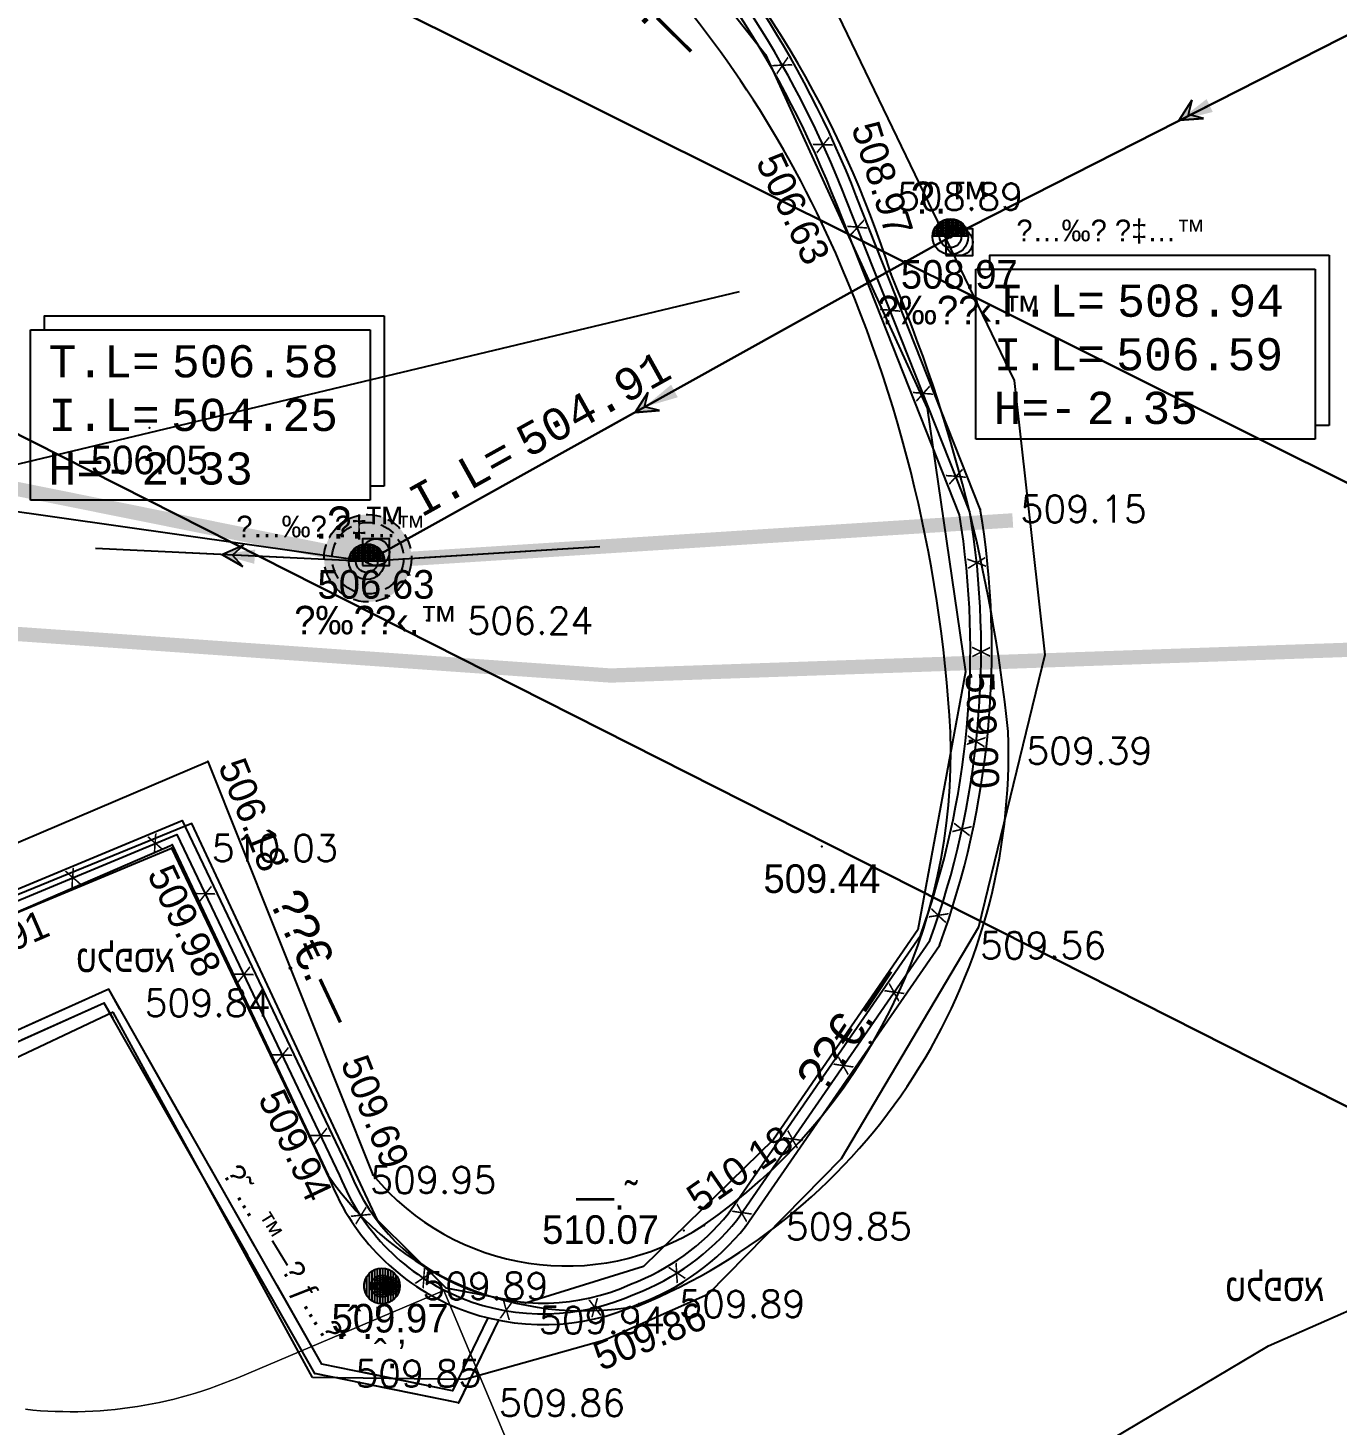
# Model space of a CAD drawing. Header units: metres. Extents: x 222509 to 223547, y 765290 to 766147.
# Drawn here: x 223114.31 to 223132.63, y 765757.65 to 765777.2 of the extents above; entities that cross this region are included whole.
import ezdxf
from ezdxf.enums import TextEntityAlignment as Align

# ---------------------------------------------------------------- set-up
doc = ezdxf.new("R2010")
doc.units = ezdxf.units.M
doc.linetypes.add('DASHED', pattern=[19.05, 12.7, -6.35])
for name, color, linetype in [('13', 8, 'Continuous'), ('15', 8, 'Continuous'), ('50', 8, 'Continuous'), ('A-S', 252, 'Continuous'), ('B65-BIOV', 8, 'Continuous'), ('BIOV', 3, 'Continuous'), ('biuv metuhnan 200', 240, 'Continuous'), ('Biuv-Kayam', 246, 'DASHED'), ('biuv-kayam-lbetol', 244, 'reka-biyuv$0$Reka_new$0$X_LINE-DASH2'), ('C1600', 3, 'Continuous'), ('GADER', 6, 'Continuous'), ('K', 8, 'Continuous'), ('M1501', 8, 'Continuous'), ('M2602', 8, 'Continuous'), ('M3001', 253, 'Continuous'), ('M4010', 8, 'Continuous'), ('M4800', 8, 'Continuous'), ('M4801', 8, 'DASHED'), ('M4804', 8, 'Continuous'), ('M4819', 8, 'Continuous'), ('M5220', 8, 'Continuous'), ('maim kayam', 140, 'DASHED'), ('Maim-Kayam-Betol', 140, 'reka-biyuv$0$Reka_new$0$X_LINE-DASH2'), ('PNT', 8, 'Continuous'), ('PNTELEV', 5, 'Continuous'), ('T', 8, 'Continuous')]:
    doc.layers.add(name, color=color, linetype=linetype)
for name, color, linetype, lineweight in [('C1602_0', 3, 'Continuous', 13), ('M2401', 8, 'DASHED', 25), ('M2404', 8, 'DASHED', 25), ('M2601', 8, 'Continuous', 25), ('M2605', 8, 'Continuous', 25)]:
    doc.layers.add(name, color=color, linetype=linetype, lineweight=lineweight)
doc.styles.add('GLONASS', font='techno_n.shx', dxfattribs={"width": 0.86})
doc.styles.add('HANIT_TEXT', font='hebtxt')
doc.styles.add('HEBTXT', font='HEBTXT.SHX', dxfattribs={"width": 0.86})
doc.styles.add('MONO', font='MONOTXT.SHX')
doc.styles.add('PTXT', font='txt.shx')
doc.styles.add('reka-biyuv$0$Reka_new$0$STANDARD', font='HEB')
doc.linetypes.add('reka-biyuv$0$Reka_new$0$X_LINE-DASH2', pattern='A,0.5,-0.25,0.5,-0.0002,["X",reka-biyuv$0$Reka_new$0$STANDARD,S=0.3,R=0,X=0,Y=-0.14],-0.2', length=1.4502)

# ---------------------------------------------------------------- blocks, each defined once
blk = doc.blocks.new('G$C57783184')
h = blk.add_hatch(color=255)
h.dxf.hatch_style = 1
h.paths.add_polyline_path([(30, 0, 1), (-30, 0, 1)])
at = {"layer": 'Biuv-Kayam'}
h = blk.add_hatch(color=256, dxfattribs=at)
edge = h.paths.add_edge_path(flags=17)
edge.add_arc((0, 0), 30, 180, 540)
edge = h.paths.add_edge_path()
edge.add_arc((0, 0), 36.7, 180, 540)
for radius in [36.7, 30]:
    blk.add_circle((0, 0), radius, dxfattribs=at)
blk = doc.blocks.new('G$CDE37A9AE')
at = {"layer": 'biuv metuhnan 200', "const_width": 0.2}
blk.add_lwpolyline([(223119.093, 765769.758), (223102.523, 765773.087)], dxfattribs=at)
at = {"layer": 'Biuv-Kayam', "ltscale": 0.05}
blk.add_lwpolyline([(223128.089, 765770.311, 0.2, 0.2, 0), (223119.049, 765769.734, 0.2, 0.2, 0)], format="xyseb", dxfattribs=at)
at = {"layer": 'biuv-kayam-lbetol', "ltscale": 1.5}
for points in [[(223135.563, 765778.522), (223135.563, 765778.522), (223127.217, 765774.28), (223119.049, 765769.734)], [(223119.049, 765769.734), (223096.301, 765772.978), (223058.13, 765772.795), (222914.842, 765749.072), (222889.934, 765743.113), (222868.975, 765740.257)]]:
    blk.add_lwpolyline(points, dxfattribs=at)
at = {"layer": 'Biuv-Kayam', "ltscale": 4, "xscale": 0.01666666666772324, "yscale": 0.01666666666772324, "zscale": 0.3333333333544649, "rotation": 340.6326307074547}
blk.add_blockref('G$C57783184', (223119.063, 765769.782), dxfattribs=at)
blk = doc.blocks.new('G$C48AC2FB6')
at = {"layer": 'maim kayam', "ltscale": 0.1}
blk.add_lwpolyline([(223137, 765768.647, 0.2, 0.2, 0), (223122.462, 765768.14, 0.2, 0.2, 0), (223107.924, 765769.158, 0.2, 0.2, 0), (223083.851, 765771.701, 0.2, 0.2, 0), (223044.964, 765774.013, 0.2, 0.2, 0), (222992.036, 765772.164, 0.2, 0.2, 0), (222926.762, 765765.458, 0.2, 0.2, 0), (222877.578, 765753.169, 0.2, 0.2, 0)], format="xyseb", dxfattribs=at)
at = {"layer": 'Maim-Kayam-Betol'}
blk.add_lwpolyline([(223128.939, 765757.14), (223131.669, 765758.759), (223133.808, 765759.705), (223135.297, 765760.826), (223136.109, 765761.681), (223136.62, 765764.066), (223136.975, 765766.979), (223137, 765768.647), (223137.792, 765768.654), (223137.651, 765770.5), (223136.879, 765770.486), (223136.52, 765772.396), (223136.129, 765773.966), (223135.039, 765776.927), (223134.113, 765778.748), (223133.037, 765780.453), (223131.077, 765782.879), (223129.841, 765784.104), (223127.72, 765785.817), (223071.177, 765810.025)], dxfattribs=at)
blk = doc.blocks.new('SRVPNO1')
at = {"layer": 'PNTELEV', "color": 8, "style": 'PTXT'}
blk.add_attdef('ELEV2', (1.5, -0.5), '', height=1, dxfattribs=at)
blk = doc.blocks.new('B13')
at = {"layer": '13', "color": 0}
for p, q in [((-0.152, 0.198), (0.152, 0.198)), ((-0.136, 0.209), (-0.136, 0.011)), ((-0.106, 0.226), (-0.106, 0.011)), ((-0.083, 0.236), (0.083, 0.236)), ((-0.076, 0.238), (-0.076, 0.011)), ((-0.046, 0.246), (-0.046, 0.011)), ((-0.016, 0.249), (-0.016, 0.011)), ((0.014, 0.25), (0.014, 0.011)), ((0.044, 0.246), (0.044, 0.011)), ((0.074, 0.239), (0.074, 0.011)), ((0.104, 0.228), (0.104, 0.011)), ((0.134, 0.211), (0.134, 0.011)), ((-0.25, 0.011), (0.25, 0.011)), ((-0.245, 0.048), (0.245, 0.048)), ((-0.235, 0.086), (0.235, 0.086)), ((-0.226, 0.106), (-0.226, 0.011)), ((-0.217, 0.123), (0.217, 0.123)), ((-0.196, 0.155), (-0.196, 0.011)), ((-0.191, 0.161), (0.191, 0.161)), ((-0.166, 0.187), (-0.166, 0.011)), ((0.164, 0.189), (0.164, 0.011)), ((0.194, 0.158), (0.194, 0.011)), ((0.224, 0.112), (0.224, 0.011))]:
    blk.add_line(p, q, dxfattribs=at)
blk.add_circle((0, 0), 0.25, dxfattribs=at)
at = {"layer": '13', "color": 0, "style": 'HEBTXT'}
blk.add_text('.\x81.™', height=0.45, dxfattribs=at).set_placement((-0.722, 0.321))
blk = doc.blocks.new('B15')
at = {"layer": '15'}
blk.add_lwpolyline([(0.053, -0.001, 0, 1, 0), (-2.315, 0.04, 1, 1, 0)], format="xyseb", dxfattribs=at)
blk = doc.blocks.new('*X118')
at = {"color": 0}
for p, q in [((3.562, 3.514), (3.562, 3.785)), ((3.6, 3.469), (3.6, 3.831)), ((3.637, 3.439), (3.637, 3.86)), ((3.675, 3.419), (3.675, 3.88)), ((3.712, 3.407), (3.712, 3.892)), ((3.75, 3.401), (3.75, 3.899)), ((3.787, 3.4), (3.787, 3.899)), ((3.825, 3.405), (3.825, 3.894)), ((3.862, 3.416), (3.862, 3.883)), ((3.9, 3.435), (3.9, 3.865)), ((3.937, 3.462), (3.937, 3.837)), ((3.975, 3.503), (3.975, 3.796)), ((4.012, 3.58), (4.012, 3.72)), ((3.525, 3.615), (3.525, 3.685))]:
    blk.add_line(p, q, dxfattribs=at)
blk = doc.blocks.new('G$C9B10AD15')
at = {"layer": '50'}
blk.add_circle((223119.26, 765759.598, 509.889), 0.25, dxfattribs=at)
at = {"layer": 'A-S'}
for points in [[(223120.743, 765759.154), (223120.25, 765758.133), (223118.421, 765758.506), (223115.437, 765763.75), (223109.694, 765761.169), (223111.272, 765754.708, -0.211255), (223109.414, 765751.335), (223104.423, 765749.059)], [(223120.893, 765759.12), (223120.334, 765757.963), (223118.324, 765758.373), (223115.374, 765763.557), (223109.869, 765761.083), (223111.424, 765754.72, -0.213481), (223109.491, 765751.205), (223104.485, 765748.923)]]:
    blk.add_lwpolyline(points, format="xyb", dxfattribs=at)
at = {"layer": 'B65-BIOV', "color": 8}
for p, q in [((223132.519, 765774.021), (223132.519, 765771.64)), ((223127.572, 765771.445), (223127.572, 765773.826)), ((223127.572, 765773.826), (223132.323, 765773.826)), ((223132.323, 765773.826), (223132.323, 765771.445)), ((223119.291, 765773.172), (223119.291, 765770.791)), ((223114.344, 765770.596), (223114.344, 765772.978)), ((223114.344, 765772.978), (223119.095, 765772.978)), ((223119.095, 765772.978), (223119.095, 765770.596)), ((223132.519, 765771.64), (223132.323, 765771.64)), ((223132.323, 765771.445), (223127.572, 765771.445)), ((223119.095, 765770.596), (223114.344, 765770.596))]:
    blk.add_line(p, q, dxfattribs=at)
at = {"layer": 'B65-BIOV'}
blk.add_line((223119.291, 765770.791), (223119.095, 765770.791), dxfattribs=at)
at = {"layer": 'B65-BIOV', "color": 8, "flags": 128}
for points in [[(223127.767, 765773.826), (223127.767, 765774.021), (223132.519, 765774.021)], [(223114.539, 765772.978), (223114.539, 765773.172), (223119.291, 765773.172)]]:
    blk.add_lwpolyline(points, dxfattribs=at)
at = {"layer": 'BIOV', "color": 8}
for points in [[(223119.049, 765769.734), (223127.217, 765774.28), (223135.563, 765778.522), (223138.757, 765781.305)], [(223122.31, 765769.942), (223119.049, 765769.734), (223115.253, 765769.919)]]:
    blk.add_lwpolyline(points, dxfattribs=at)
at = {"layer": 'GADER'}
blk.add_lwpolyline([(223102.867, 765750.639), (223107.731, 765752.845, 0.222322), (223109.233, 765757.085), (223108.564, 765762.659), (223116.39, 765765.917), (223118.669, 765761.143, 0.428928), (223122.797, 765759.486, 0.133732), (223124.228, 765760.52), (223126.931, 765764.433, 0.128739), (223127.489, 765770.43), (223125.764, 765774.785, 0.214233), (223117.271, 765783.143), (223106.671, 765787.818), (223096.054, 765792.674), (223077.601, 765801.3), (223057.898, 765810.53), (223046.621, 765815.7, -0.047574), (223039.174, 765820.352, -0.19257), (223031.748, 765835.088), (223031.287, 765840.87), (223030.625, 765850.447), (223029.608, 765865.945), (223024.761, 765868.858), (223023.624, 765876.642)], format="xyb", dxfattribs=at)
at = {"layer": 'K'}
for points in [[(223102.841, 765750.792), (223107.643, 765752.97, 0.220831), (223109.084, 765757.069), (223108.401, 765762.754), (223116.464, 765766.111), (223118.807, 765761.203, 0.42995), (223122.74, 765759.624, 0.133701), (223124.108, 765760.61), (223126.796, 765764.503, 0.127976), (223127.343, 765770.389), (223125.625, 765774.73, 0.214322), (223117.214, 765783.004), (223106.609, 765787.681), (223095.991, 765792.538), (223077.538, 765801.164), (223057.835, 765810.394), (223046.556, 765815.564, -0.047616), (223039.078, 765820.236, -0.192637), (223031.598, 765835.075), (223031.138, 765840.859), (223030.476, 765850.437), (223029.464, 765865.857), (223024.623, 765868.766), (223023.475, 765876.621)], [(223102.917, 765750.497), (223107.818, 765752.72, 0.223751), (223109.382, 765757.101), (223108.726, 765762.564), (223116.316, 765765.724), (223118.532, 765761.083, 0.427989), (223122.855, 765759.347, 0.13377), (223124.348, 765760.43), (223127.065, 765764.364, 0.129488), (223127.634, 765770.47), (223125.904, 765774.84, 0.214145), (223117.327, 765783.282), (223106.732, 765787.955), (223096.117, 765792.81), (223077.665, 765801.436), (223057.961, 765810.666), (223046.686, 765815.835, -0.047532), (223039.269, 765820.468, -0.192502), (223031.897, 765835.1), (223031.437, 765840.881), (223030.775, 765850.457), (223029.753, 765866.033), (223024.899, 765868.95), (223023.772, 765876.664)]]:
    blk.add_lwpolyline(points, format="xyb", dxfattribs=at)
at = {"layer": 'PNT', "color": 252}
for p in [(223125.904, 765774.84, 508.887), (223127.634, 765770.47, 509.152), (223119.891, 765768.908, 506.242), (223127.714, 765767.088, 509.387), (223116.316, 765765.724, 510.028), (223127.065, 765764.364, 509.56), (223115.374, 765763.557, 509.839), (223118.532, 765761.083, 509.951), (223124.348, 765760.43, 509.848), (223119.26, 765759.598, 509.889), (223122.855, 765759.347, 509.886), (223120.893, 765759.12, 509.935), (223118.324, 765758.373, 509.847), (223120.334, 765757.963, 509.86)]:
    blk.add_point(p, dxfattribs=at)
at = {"layer": '50'}
blk.add_blockref('*X118', (223115.487, 765755.948, 509.889), dxfattribs=at)
at = {"layer": 'BIOV', "color": 8, "xscale": 0.2, "yscale": 0.2, "zscale": 0.2, "rotation": 183.6534490384132}
blk.add_blockref('B15', (223120.639, 765769.836), dxfattribs=at)
at = {"layer": 'K', "xscale": 0.2, "yscale": 0.2, "zscale": 0.2}
for p, rotation in [((223130.429, 765775.913), 206.9427478936325), ((223122.946, 765771.903), 209.098658533998)]:
    blk.add_blockref('B15', p, dxfattribs=dict(at, rotation=rotation))
at = {"layer": 'K'}
for p in [(223127.217, 765774.28), (223119.049, 765769.734)]:
    blk.add_blockref('B13', p, dxfattribs=at)
at = {"layer": 'K', "color": 8, "xscale": 0.2, "yscale": 0.2, "zscale": 0.2, "rotation": 177.2072998604775}
blk.add_blockref('B15', (223117.019, 765769.833), dxfattribs=at)
at = {"layer": 'PNT', "color": 252}
ref = blk.add_blockref('SRVPNO1', (223125.904, 765774.84, 508.887), dxfattribs=dict(at, xscale=0.375, yscale=0.375, zscale=0.375))
ref.add_attrib('ELEV2', '508.89', (223126.467, 765774.652, 508.887), dxfattribs={"layer": 'PNTELEV', "color": 8, "height": 0.375, "style": 'PTXT'})
ref = blk.add_blockref('SRVPNO1', (223127.634, 765770.47, 509.152), dxfattribs=dict(at, xscale=0.375, yscale=0.375, zscale=0.375))
ref.add_attrib('ELEV2', '509.15', (223128.196, 765770.282, 509.152), dxfattribs={"layer": 'PNTELEV', "color": 8, "height": 0.375, "style": 'PTXT'})
ref = blk.add_blockref('SRVPNO1', (223119.891, 765768.908, 506.242), dxfattribs=dict(at, xscale=0.375, yscale=0.375, zscale=0.375))
ref.add_attrib('ELEV2', '506.24', (223120.454, 765768.721, 506.242), dxfattribs={"layer": 'PNTELEV', "color": 8, "height": 0.375, "style": 'PTXT'})
ref = blk.add_blockref('SRVPNO1', (223127.714, 765767.088, 509.387), dxfattribs=dict(at, xscale=0.375, yscale=0.375, zscale=0.375))
ref.add_attrib('ELEV2', '509.39', (223128.277, 765766.9, 509.387), dxfattribs={"layer": 'PNTELEV', "color": 8, "height": 0.375, "style": 'PTXT'})
ref = blk.add_blockref('SRVPNO1', (223116.316, 765765.724, 510.028), dxfattribs=dict(at, xscale=0.375, yscale=0.375, zscale=0.375))
ref.add_attrib('ELEV2', '510.03', (223116.878, 765765.537, 510.028), dxfattribs={"layer": 'PNTELEV', "color": 8, "height": 0.375, "style": 'PTXT'})
ref = blk.add_blockref('SRVPNO1', (223127.065, 765764.364, 509.56), dxfattribs=dict(at, xscale=0.375, yscale=0.375, zscale=0.375))
ref.add_attrib('ELEV2', '509.56', (223127.628, 765764.176, 509.56), dxfattribs={"layer": 'PNTELEV', "color": 8, "height": 0.375, "style": 'PTXT'})
ref = blk.add_blockref('SRVPNO1', (223115.374, 765763.557, 509.839), dxfattribs=dict(at, xscale=0.375, yscale=0.375, zscale=0.375))
ref.add_attrib('ELEV2', '509.84', (223115.937, 765763.37, 509.839), dxfattribs={"layer": 'PNTELEV', "color": 8, "height": 0.375, "style": 'PTXT'})
ref = blk.add_blockref('SRVPNO1', (223118.532, 765761.083, 509.951), dxfattribs=dict(at, xscale=0.375, yscale=0.375, zscale=0.375))
ref.add_attrib('ELEV2', '509.95', (223119.095, 765760.895, 509.951), dxfattribs={"layer": 'PNTELEV', "color": 8, "height": 0.375, "style": 'PTXT'})
ref = blk.add_blockref('SRVPNO1', (223124.348, 765760.43, 509.848), dxfattribs=dict(at, xscale=0.375, yscale=0.375, zscale=0.375))
ref.add_attrib('ELEV2', '509.85', (223124.91, 765760.243, 509.848), dxfattribs={"layer": 'PNTELEV', "color": 8, "height": 0.375, "style": 'PTXT'})
ref = blk.add_blockref('SRVPNO1', (223119.26, 765759.598, 509.889), dxfattribs=dict(at, xscale=0.375, yscale=0.375, zscale=0.375))
ref.add_attrib('ELEV2', '509.89', (223119.823, 765759.41, 509.889), dxfattribs={"layer": 'PNTELEV', "color": 8, "height": 0.375, "style": 'PTXT'})
ref = blk.add_blockref('SRVPNO1', (223122.855, 765759.347, 509.886), dxfattribs=dict(at, xscale=0.375, yscale=0.375, zscale=0.375))
ref.add_attrib('ELEV2', '509.89', (223123.418, 765759.159, 509.886), dxfattribs={"layer": 'PNTELEV', "color": 8, "height": 0.375, "style": 'PTXT'})
ref = blk.add_blockref('SRVPNO1', (223120.893, 765759.12, 509.935), dxfattribs=dict(at, xscale=0.375, yscale=0.375, zscale=0.375))
ref.add_attrib('ELEV2', '509.94', (223121.456, 765758.932, 509.935), dxfattribs={"layer": 'PNTELEV', "color": 8, "height": 0.375, "style": 'PTXT'})
ref = blk.add_blockref('SRVPNO1', (223118.324, 765758.373, 509.847), dxfattribs=dict(at, xscale=0.375, yscale=0.375, zscale=0.375))
ref.add_attrib('ELEV2', '509.85', (223118.886, 765758.186, 509.847), dxfattribs={"layer": 'PNTELEV', "color": 8, "height": 0.375, "style": 'PTXT'})
ref = blk.add_blockref('SRVPNO1', (223120.334, 765757.963, 509.86), dxfattribs=dict(at, xscale=0.375, yscale=0.375, zscale=0.375))
ref.add_attrib('ELEV2', '509.86', (223120.897, 765757.775, 509.86), dxfattribs={"layer": 'PNTELEV', "color": 8, "height": 0.375, "style": 'PTXT'})
at = {"layer": '50', "style": 'HEBTXT'}
blk.add_text('.ˆ.’', height=0.45, dxfattribs=at).set_placement((223118.61, 765758.859, 509.889))
at = {"layer": 'B65-BIOV', "color": 8, "style": 'MONO'}
for s, p in [('T.L= ', (223127.822, 765773.16)), (' 508.94', (223129.16, 765773.16)), ('I.L= ', (223127.822, 765772.41)), (' 506.59', (223129.147, 765772.41)), ('T.L= ', (223114.594, 765772.312)), (' 506.58', (223115.932, 765772.312)), ('H=- ', (223127.822, 765771.66)), (' 2.35', (223128.734, 765771.66)), ('I.L= ', (223114.594, 765771.562)), (' 504.25', (223115.919, 765771.562)), ('H=- ', (223114.594, 765770.812)), (' 2.33', (223115.507, 765770.812))]:
    blk.add_text(s, height=0.45, dxfattribs=at).set_placement(p)
for s, p in [(' 504.91', (223120.964, 765770.988)), ('I.L= ', (223119.806, 765770.343))]:
    blk.add_text(s, height=0.45, rotation=29.0987, dxfattribs=at).set_placement(p)
at = {"layer": 'GADER', "style": 'GLONASS', "text_generation_flag": 2, "width": 0.86}
for rotation, p in [(299.2446, (223124.864, 765776.677)), (294.8996, (223125.433, 765775.565)), (291.5977, (223125.913, 765774.411)), (291.5977, (223126.373, 765773.248)), (291.5977, (223126.833, 765772.086)), (291.5977, (223127.293, 765770.924)), (275.7042, (223127.583, 765769.717)), (270.3886, (223127.646, 765768.47)), (83.3011, (223127.577, 765767.222)), (77.9855, (223127.378, 765765.989)), (22.6038, (223116.089, 765765.792)), (22.6038, (223114.935, 765765.311)), (295.5237, (223116.788, 765765.084)), (72.6699, (223127.052, 765764.783)), (295.5237, (223117.327, 765763.956)), (55.3693, (223126.43, 765763.709)), (295.5237, (223117.865, 765762.827)), (55.3693, (223125.72, 765762.681)), (295.5237, (223118.404, 765761.699)), (55.3693, (223125.01, 765761.652)), (301.9832, (223118.966, 765760.585)), (55.3693, (223124.299, 765760.623)), (30.0419, (223123.388, 765759.781)), (329.4322, (223119.845, 765759.709)), (350.019, (223121.001, 765759.258)), (10.6057, (223122.241, 765759.295))]:
    blk.add_text('X', height=0.25, rotation=rotation, dxfattribs=at).set_placement(p, align=Align.MIDDLE_CENTER)
at = {"layer": 'T', "style": 'GLONASS', "text_generation_flag": 2, "width": 0.86}
blk.add_text('אספלט', height=0.375, dxfattribs=at).set_placement((223116.366, 765763.991))
blk = doc.blocks.new('M4804_E')
for radius in [0.5, 0.05]:
    blk.add_circle((0, 0), radius)
at = {"style": 'HANIT_TEXT'}
for tag, p in [('NAME', (0, -1)), ('HEIGHT', (0, -2.5))]:
    blk.add_attdef(tag, text='', height=1, dxfattribs=at).set_placement(p, align=Align.TOP_CENTER)
blk.add_attdef('DESC', text='', height=1, dxfattribs=at).set_placement((-1, -4), align=Align.TOP_RIGHT)
blk.add_attdef('MARK', text='', height=1, dxfattribs=at).set_placement((0, -4), align=Align.TOP_LEFT)
at = {"style": 'HANIT_TEXT', "flags": 1}
blk.add_attdef('OWNER', text='', height=1, dxfattribs=at).set_placement((0, -5.5), align=Align.TOP_CENTER)
blk = doc.blocks.new('M4819_G')
h = blk.add_hatch(color=256)
h.dxf.hatch_style = 1
h.paths.add_polyline_path([(0, 0), (0.5, -0.5), (0, 0.5), (-0.5, -0.5)])
blk.add_line((0, 0.5), (-0.5, -0.5))
blk.add_lwpolyline([(-0.5, -0.5), (0, 0.5), (0.5, -0.5)])
at = {"ltscale": 0.05}
blk.add_lwpolyline([(-0.5, -0.5), (0, 0), (0.5, -0.5)], dxfattribs=at)
at = {"style": 'HANIT_TEXT', "flags": 1}
blk.add_attdef('MARK', text='', height=1, dxfattribs=at).set_placement((0, 0), align=Align.TOP_CENTER)
blk = doc.blocks.new('M4010_E')
for radius in [0.5, 0.4, 0.3, 0.2, 0.1]:
    blk.add_circle((0, 0), radius)
at = {"style": 'HANIT_TEXT'}
for tag, p in [('NAME', (0, -1)), ('HEIGHT', (0, -2.5))]:
    blk.add_attdef(tag, text='', height=1, dxfattribs=at).set_placement(p, align=Align.TOP_CENTER)
at = {"style": 'HANIT_TEXT', "flags": 1}
blk.add_attdef('DESC', text='', height=1, dxfattribs=at).set_placement((-1, -4), align=Align.TOP_RIGHT)
at = {"style": 'HANIT_TEXT'}
blk.add_attdef('MARK', text='', height=1, dxfattribs=at).set_placement((0, -4), align=Align.TOP_LEFT)
at = {"style": 'HANIT_TEXT', "flags": 1}
blk.add_attdef('OWNER', text='', height=1, dxfattribs=at).set_placement((0, -5.5), align=Align.TOP_CENTER)
blk = doc.blocks.new('G$CFB36F9AD')
at = {"layer": 'M2404', "ltscale": 0.1}
for points in [[(223120.743, 765759.154), (223120.25, 765758.133), (223118.421, 765758.506), (223115.437, 765763.75), (223109.694, 765761.169), (223111.272, 765754.708, -0.211255), (223109.414, 765751.335), (223104.423, 765749.059)], [(223120.893, 765759.12), (223120.334, 765757.963), (223118.324, 765758.373), (223115.374, 765763.557), (223109.869, 765761.083), (223111.424, 765754.72, -0.213481), (223109.491, 765751.205), (223104.485, 765748.923)]]:
    blk.add_lwpolyline(points, format="xyb", dxfattribs=at)
at = {"layer": 'M2601'}
blk.add_lwpolyline([(223102.867, 765750.639), (223107.731, 765752.845, 0.222322), (223109.233, 765757.085), (223108.564, 765762.659), (223116.39, 765765.917), (223118.669, 765761.143, 0.428928), (223122.797, 765759.486, 0.133732), (223124.228, 765760.52), (223126.931, 765764.433, 0.128739), (223127.489, 765770.43), (223125.764, 765774.785, 0.214233), (223117.271, 765783.143), (223106.671, 765787.818), (223096.054, 765792.674), (223077.601, 765801.3), (223057.898, 765810.53), (223046.621, 765815.7, -0.047574), (223039.174, 765820.352, -0.19257), (223031.748, 765835.088), (223031.287, 765840.87), (223030.625, 765850.447), (223029.608, 765865.945), (223024.761, 765868.858), (223023.624, 765876.642)], format="xyb", dxfattribs=at)
at = {"layer": 'M2605'}
for points in [[(223102.841, 765750.792), (223107.643, 765752.97, 0.220831), (223109.084, 765757.069), (223108.401, 765762.754), (223116.464, 765766.111), (223118.807, 765761.203, 0.42995), (223122.74, 765759.624, 0.133701), (223124.108, 765760.61), (223126.796, 765764.503, 0.127976), (223127.343, 765770.389), (223125.625, 765774.73, 0.214322), (223117.214, 765783.004), (223106.609, 765787.681), (223095.991, 765792.538), (223077.538, 765801.164), (223057.835, 765810.394), (223046.556, 765815.564, -0.047616), (223039.078, 765820.236, -0.192637), (223031.598, 765835.075), (223031.138, 765840.859), (223030.476, 765850.437), (223029.464, 765865.857), (223024.623, 765868.766), (223023.475, 765876.621)], [(223102.917, 765750.497), (223107.818, 765752.72, 0.223751), (223109.382, 765757.101), (223108.726, 765762.564), (223116.316, 765765.724), (223118.532, 765761.083, 0.427989), (223122.855, 765759.347, 0.13377), (223124.348, 765760.43), (223127.065, 765764.364, 0.129488), (223127.634, 765770.47), (223125.904, 765774.84, 0.214145), (223117.327, 765783.282), (223106.732, 765787.955), (223096.117, 765792.81), (223077.665, 765801.436), (223057.961, 765810.666), (223046.686, 765815.835, -0.047532), (223039.269, 765820.468, -0.192502), (223031.897, 765835.1), (223031.437, 765840.881), (223030.775, 765850.457), (223029.753, 765866.033), (223024.899, 765868.95), (223023.772, 765876.664)]]:
    blk.add_lwpolyline(points, format="xyb", dxfattribs=at)
at = {"layer": 'M4800'}
for p, q in [((223132.519, 765774.021), (223132.519, 765771.64)), ((223127.572, 765771.445), (223127.572, 765773.826)), ((223127.572, 765773.826), (223132.323, 765773.826)), ((223132.323, 765773.826), (223132.323, 765771.445)), ((223119.291, 765773.172), (223119.291, 765770.791)), ((223114.344, 765770.596), (223114.344, 765772.978)), ((223114.344, 765772.978), (223119.095, 765772.978)), ((223119.095, 765772.978), (223119.095, 765770.596)), ((223132.519, 765771.64), (223132.323, 765771.64)), ((223132.323, 765771.445), (223127.572, 765771.445)), ((223119.291, 765770.791), (223119.095, 765770.791)), ((223119.095, 765770.596), (223114.344, 765770.596))]:
    blk.add_line(p, q, dxfattribs=at)
at = {"layer": 'M4800', "flags": 128}
for points in [[(223127.767, 765773.826), (223127.767, 765774.021), (223132.519, 765774.021)], [(223114.539, 765772.978), (223114.539, 765773.172), (223119.291, 765773.172)]]:
    blk.add_lwpolyline(points, dxfattribs=at)
at = {"layer": 'M4801', "ltscale": 0.2}
for points in [[(223119.049, 765769.734), (223127.217, 765774.28), (223135.563, 765778.522), (223138.757, 765781.305)], [(223122.31, 765769.942), (223119.049, 765769.734), (223115.253, 765769.919)]]:
    blk.add_lwpolyline(points, dxfattribs=at)
at = {"layer": 'PNT'}
for p in [(223125.904, 765774.84, 508.887), (223127.634, 765770.47, 509.152), (223119.891, 765768.908, 506.242), (223127.714, 765767.088, 509.387), (223116.316, 765765.724, 510.028), (223127.065, 765764.364, 509.56), (223115.374, 765763.557, 509.839), (223118.532, 765761.083, 509.951), (223124.348, 765760.43, 509.848), (223119.26, 765759.598, 509.889), (223122.855, 765759.347, 509.886), (223120.893, 765759.12, 509.935), (223118.324, 765758.373, 509.847), (223120.334, 765757.963, 509.86)]:
    blk.add_point(p, dxfattribs=at)
at = {"layer": 'M4010'}
ref = blk.add_blockref('M4010_E', (223119.26, 765759.598, 509.889), dxfattribs=dict(at, xscale=0.3040000000037253, yscale=0.3040000000037253, zscale=0.1520000000020332))
ref.add_attrib('MARK', '\x9a˜…™—\x9a ƒ…\x8e’', dxfattribs={"layer": '0', "height": 0.304, "rotation": 301.4749, "style": 'HANIT_TEXT'}).set_placement((223117.277, 765761.335, 509.889), align=Align.TOP_LEFT)
at = {"layer": 'M4804'}
ref = blk.add_blockref('M4804_E', (223127.217, 765774.28), dxfattribs=dict(at, xscale=0.3040000000037253, yscale=0.3040000000037253, zscale=0.1520000000020048))
ref.add_attrib('MARK', '\x81…‰\x81 \x9a‡…™', dxfattribs={"layer": '0', "height": 0.304, "style": 'HANIT_TEXT'}).set_placement((223128.14, 765774.519), align=Align.TOP_LEFT)
ref = blk.add_blockref('M4804_E', (223119.049, 765769.734), dxfattribs=dict(at, xscale=0.3040000000037253, yscale=0.3040000000037253, zscale=0.1520000000020048))
ref.add_attrib('MARK', '\x81…‰\x81 \x9a‡…™', dxfattribs={"layer": '0', "height": 0.304, "style": 'HANIT_TEXT'}).set_placement((223117.224, 765770.377), align=Align.TOP_LEFT)
at = {"layer": 'M4819', "zscale": 0.1520000000020128}
for p, xscale, yscale, rotation in [((223130.549, 765775.988), 0.3039999999695934, 0.3039999999695934, 120.9950188794542), ((223122.937, 765771.898), 0.3039999999695934, 0.3039999999695934, 120.9950188794542), ((223117.17, 765769.825), 0.3039999999580494, 0.3039999999580493, 87.01554238894684)]:
    blk.add_blockref('M4819_G', p, dxfattribs=dict(at, xscale=xscale, yscale=yscale, rotation=rotation))
at = {"layer": 'PNT'}
ref = blk.add_blockref('SRVPNO1', (223125.904, 765774.84, 508.887), dxfattribs=dict(at, xscale=0.375, yscale=0.375, zscale=0.375))
ref.add_attrib('ELEV2', '508.89', (223126.467, 765774.652, 508.887), dxfattribs={"layer": 'PNTELEV', "color": 8, "height": 0.375, "style": 'PTXT'})
ref = blk.add_blockref('SRVPNO1', (223127.634, 765770.47, 509.152), dxfattribs=dict(at, xscale=0.375, yscale=0.375, zscale=0.375))
ref.add_attrib('ELEV2', '509.15', (223128.196, 765770.282, 509.152), dxfattribs={"layer": 'PNTELEV', "color": 8, "height": 0.375, "style": 'PTXT'})
ref = blk.add_blockref('SRVPNO1', (223119.891, 765768.908, 506.242), dxfattribs=dict(at, xscale=0.375, yscale=0.375, zscale=0.375))
ref.add_attrib('ELEV2', '506.24', (223120.454, 765768.721, 506.242), dxfattribs={"layer": 'PNTELEV', "color": 8, "height": 0.375, "style": 'PTXT'})
ref = blk.add_blockref('SRVPNO1', (223127.714, 765767.088, 509.387), dxfattribs=dict(at, xscale=0.375, yscale=0.375, zscale=0.375))
ref.add_attrib('ELEV2', '509.39', (223128.277, 765766.9, 509.387), dxfattribs={"layer": 'PNTELEV', "color": 8, "height": 0.375, "style": 'PTXT'})
ref = blk.add_blockref('SRVPNO1', (223116.316, 765765.724, 510.028), dxfattribs=dict(at, xscale=0.375, yscale=0.375, zscale=0.375))
ref.add_attrib('ELEV2', '510.03', (223116.878, 765765.537, 510.028), dxfattribs={"layer": 'PNTELEV', "color": 8, "height": 0.375, "style": 'PTXT'})
ref = blk.add_blockref('SRVPNO1', (223127.065, 765764.364, 509.56), dxfattribs=dict(at, xscale=0.375, yscale=0.375, zscale=0.375))
ref.add_attrib('ELEV2', '509.56', (223127.628, 765764.176, 509.56), dxfattribs={"layer": 'PNTELEV', "color": 8, "height": 0.375, "style": 'PTXT'})
ref = blk.add_blockref('SRVPNO1', (223115.374, 765763.557, 509.839), dxfattribs=dict(at, xscale=0.375, yscale=0.375, zscale=0.375))
ref.add_attrib('ELEV2', '509.84', (223115.937, 765763.37, 509.839), dxfattribs={"layer": 'PNTELEV', "color": 8, "height": 0.375, "style": 'PTXT'})
ref = blk.add_blockref('SRVPNO1', (223118.532, 765761.083, 509.951), dxfattribs=dict(at, xscale=0.375, yscale=0.375, zscale=0.375))
ref.add_attrib('ELEV2', '509.95', (223119.095, 765760.895, 509.951), dxfattribs={"layer": 'PNTELEV', "color": 8, "height": 0.375, "style": 'PTXT'})
ref = blk.add_blockref('SRVPNO1', (223124.348, 765760.43, 509.848), dxfattribs=dict(at, xscale=0.375, yscale=0.375, zscale=0.375))
ref.add_attrib('ELEV2', '509.85', (223124.91, 765760.243, 509.848), dxfattribs={"layer": 'PNTELEV', "color": 8, "height": 0.375, "style": 'PTXT'})
ref = blk.add_blockref('SRVPNO1', (223119.26, 765759.598, 509.889), dxfattribs=dict(at, xscale=0.375, yscale=0.375, zscale=0.375))
ref.add_attrib('ELEV2', '509.89', (223119.823, 765759.41, 509.889), dxfattribs={"layer": 'PNTELEV', "color": 8, "height": 0.375, "style": 'PTXT'})
ref = blk.add_blockref('SRVPNO1', (223122.855, 765759.347, 509.886), dxfattribs=dict(at, xscale=0.375, yscale=0.375, zscale=0.375))
ref.add_attrib('ELEV2', '509.89', (223123.418, 765759.159, 509.886), dxfattribs={"layer": 'PNTELEV', "color": 8, "height": 0.375, "style": 'PTXT'})
ref = blk.add_blockref('SRVPNO1', (223120.893, 765759.12, 509.935), dxfattribs=dict(at, xscale=0.375, yscale=0.375, zscale=0.375))
ref.add_attrib('ELEV2', '509.94', (223121.456, 765758.932, 509.935), dxfattribs={"layer": 'PNTELEV', "color": 8, "height": 0.375, "style": 'PTXT'})
ref = blk.add_blockref('SRVPNO1', (223118.324, 765758.373, 509.847), dxfattribs=dict(at, xscale=0.375, yscale=0.375, zscale=0.375))
ref.add_attrib('ELEV2', '509.85', (223118.886, 765758.186, 509.847), dxfattribs={"layer": 'PNTELEV', "color": 8, "height": 0.375, "style": 'PTXT'})
ref = blk.add_blockref('SRVPNO1', (223120.334, 765757.963, 509.86), dxfattribs=dict(at, xscale=0.375, yscale=0.375, zscale=0.375))
ref.add_attrib('ELEV2', '509.86', (223120.897, 765757.775, 509.86), dxfattribs={"layer": 'PNTELEV', "color": 8, "height": 0.375, "style": 'PTXT'})
at = {"layer": 'M2401', "ltscale": 2.5, "style": 'GLONASS', "text_generation_flag": 2, "width": 0.86}
for p in [(223116.366, 765763.991), (223132.449, 765759.388)]:
    blk.add_text('אספלט', height=0.375, dxfattribs=at).set_placement(p)
at = {"layer": 'M2601', "style": 'GLONASS', "text_generation_flag": 2, "width": 0.86}
for rotation, p in [(299.2446, (223124.864, 765776.677)), (294.8996, (223125.433, 765775.565)), (291.5977, (223125.913, 765774.411)), (291.5977, (223126.373, 765773.248)), (291.5977, (223126.833, 765772.086)), (291.5977, (223127.293, 765770.924)), (275.7042, (223127.583, 765769.717)), (270.3886, (223127.646, 765768.47)), (83.3011, (223127.577, 765767.222)), (77.9855, (223127.378, 765765.989)), (22.6038, (223116.089, 765765.792)), (22.6038, (223114.935, 765765.311)), (295.5237, (223116.788, 765765.084)), (72.6699, (223127.052, 765764.783)), (295.5237, (223117.327, 765763.956)), (55.3693, (223126.43, 765763.709)), (295.5237, (223117.865, 765762.827)), (55.3693, (223125.72, 765762.681)), (295.5237, (223118.404, 765761.699)), (55.3693, (223125.01, 765761.652)), (301.9832, (223118.966, 765760.585)), (55.3693, (223124.299, 765760.623)), (30.0419, (223123.388, 765759.781)), (329.4322, (223119.845, 765759.709)), (350.019, (223121.001, 765759.258)), (10.6057, (223122.241, 765759.295))]:
    blk.add_text('X', height=0.25, rotation=rotation, dxfattribs=at).set_placement(p, align=Align.MIDDLE_CENTER)
at = {"layer": 'M4800', "style": 'MONO'}
for s, p in [('T.L= ', (223127.822, 765773.16)), (' 508.94', (223129.16, 765773.16)), ('I.L= ', (223127.822, 765772.41)), (' 506.59', (223129.147, 765772.41)), ('T.L= ', (223114.594, 765772.312)), (' 506.58', (223115.932, 765772.312)), ('H=- ', (223127.822, 765771.66)), (' 2.35', (223128.734, 765771.66)), ('I.L= ', (223114.594, 765771.562)), (' 504.25', (223115.919, 765771.562)), ('H=- ', (223114.594, 765770.812)), (' 2.33', (223115.507, 765770.812))]:
    blk.add_text(s, height=0.45, dxfattribs=at).set_placement(p)
for s, p in [(' 504.91', (223120.964, 765770.988)), ('I.L= ', (223119.806, 765770.343))]:
    blk.add_text(s, height=0.45, rotation=29.0987, dxfattribs=at).set_placement(p)
blk = doc.blocks.new('M1502_P')
blk.add_point((0, 0))
at = {"style": 'HANIT_TEXT', "flags": 1}
blk.add_attdef('NAME', text='', height=1.6, dxfattribs=at).set_placement((0, 0.5), align=Align.BOTTOM_CENTER)
at = {"style": 'HANIT_TEXT'}
blk.add_attdef('HEIGHT', text='', height=1.6, dxfattribs=at).set_placement((0, -1), align=Align.TOP_CENTER)
at = {"style": 'HANIT_TEXT', "flags": 1}
blk.add_attdef('MARK', text='', height=1.6, dxfattribs=at).set_placement((0, -3), align=Align.TOP_CENTER)
blk = doc.blocks.new('M5220_E')
blk.add_lwpolyline([(-0.75, -0.75), (0.75, -0.75), (0.75, 0.75), (-0.75, 0.75)], close=True)
blk.add_circle((0, 0), 0.75)
at = {"style": 'HEBTXT'}
for tag, p in [('HEIGHT', (0.568, 2.99)), ('NAME', (0, -2)), ('MARK', (0, -4.011))]:
    blk.add_attdef(tag, text='', height=1.6, dxfattribs=at).set_placement(p, align=Align.TOP_CENTER)
blk.add_attdef('DESC', text='', height=1.6, dxfattribs=at).set_placement((-7.335, 0.588), align=Align.TOP_LEFT)
blk = doc.blocks.new('C1692')
at = {"color": 255}
blk.add_circle((0, 0), 0.05, dxfattribs=at)
at = {"style": 'HEBTXT'}
blk.add_attdef('TEXT', text='', height=2, dxfattribs=at).set_placement((0, 1.5), align=Align.MIDDLE)
blk = doc.blocks.new('G$C17BD8FF4')
at = {"layer": 'C1600'}
for points in [[(223157.168, 765728.369), (223146.76, 765724.5), (223141.036, 765735.955), (223133.69, 765739.09), (223136.907, 765753.993), (223138.078, 765759.419), (223139.219, 765762.688), (223140.203, 765767.125), (223118.781, 765777.812), (223115.25, 765779.25), (223109.281, 765780.75), (223105.984, 765781.312), (223102.734, 765781.688), (223092.594, 765782.062), (223071.469, 765782.875), (223066.641, 765783.062), (223008.922, 765784.875), (222997.891, 765778.812), (222964.641, 765784.125)], [(222964.641, 765784.125), (222997.891, 765778.812), (223008.922, 765784.875), (223066.641, 765783.062), (223071.469, 765782.875), (223092.594, 765782.062), (223102.734, 765781.688), (223105.984, 765781.312), (223109.281, 765780.75), (223115.25, 765779.25), (223118.781, 765777.812), (223140.203, 765767.125), (223139.219, 765762.688), (223138.078, 765759.419), (223113.989, 765771.606), (223104.92, 765773.745), (223010.981, 765776.807), (222999.582, 765770.71), (222962.172, 765776.227)], [(222831.792, 765764.058), (222835.36, 765764.923), (222845.442, 765757.235), (222882.056, 765752.647), (222908.246, 765760.436), (222920.188, 765761.379), (222933.859, 765765.757), (222949.883, 765768.303), (222957.169, 765775.153), (222962.172, 765776.227), (222999.582, 765770.71), (223010.981, 765776.807), (223104.92, 765773.745), (223113.989, 765771.606), (223138.078, 765759.419), (223136.907, 765753.993), (223133.69, 765739.09), (223141.036, 765735.955), (223146.76, 765724.5), (223157.168, 765728.369)]]:
    blk.add_lwpolyline(points, dxfattribs=at)
at = {"layer": 'C1602_0'}
for points in [[(223050.5, 765825.438), (223144.234, 765781.312), (223140.203, 765767.125), (223118.781, 765777.812), (223115.25, 765779.25), (223109.281, 765780.75), (223105.984, 765781.312), (223102.734, 765781.688), (223092.594, 765782.062), (223071.469, 765782.875), (223066.641, 765783.062), (223008.922, 765784.875), (222997.891, 765778.812), (222964.641, 765784.125)], [(222964.641, 765784.125), (222997.891, 765778.812), (223008.922, 765784.875), (223066.641, 765783.062), (223071.469, 765782.875), (223092.594, 765782.062), (223102.734, 765781.688), (223105.984, 765781.312), (223109.281, 765780.75), (223115.25, 765779.25), (223118.781, 765777.812), (223140.203, 765767.125), (223139.219, 765762.688), (223138.078, 765759.419), (223113.989, 765771.606), (223104.92, 765773.745), (223010.981, 765776.807), (222999.582, 765770.71), (222962.172, 765776.227)], [(223010.981, 765776.807), (223104.92, 765773.745), (223113.989, 765771.606), (223138.078, 765759.419), (223136.907, 765753.993)], [(223124.52, 765749.06), (223120.127, 765759.536), (223117.243, 765758.315), (223117.05, 765758.237), (223116.952, 765758.2), (223116.853, 765758.166), (223116.753, 765758.132), (223116.653, 765758.101), (223116.553, 765758.071), (223116.452, 765758.043), (223116.351, 765758.017), (223116.249, 765757.993), (223116.147, 765757.97), (223116.044, 765757.949), (223115.941, 765757.93), (223115.838, 765757.913), (223115.734, 765757.898), (223115.63, 765757.884), (223115.526, 765757.872), (223115.422, 765757.862), (223115.318, 765757.854), (223115.213, 765757.848), (223115.109, 765757.843), (223115.004, 765757.84), (223114.899, 765757.84), (223114.794, 765757.841), (223114.69, 765757.843), (223114.585, 765757.848), (223114.481, 765757.854), (223114.376, 765757.863), (223114.272, 765757.873)], [(223114.272, 765757.873), (223114.376, 765757.863), (223114.481, 765757.854), (223114.585, 765757.848), (223114.69, 765757.843), (223114.794, 765757.841), (223114.899, 765757.84), (223115.004, 765757.84), (223115.109, 765757.843), (223115.213, 765757.848), (223115.318, 765757.854), (223115.422, 765757.862), (223115.526, 765757.872), (223115.63, 765757.884), (223115.734, 765757.898), (223115.838, 765757.913), (223115.941, 765757.93), (223116.044, 765757.949), (223116.147, 765757.97), (223116.249, 765757.993), (223116.351, 765758.017), (223116.452, 765758.043), (223116.553, 765758.071), (223116.653, 765758.101), (223116.753, 765758.132), (223116.853, 765758.166), (223116.952, 765758.2), (223117.05, 765758.237), (223117.243, 765758.315), (223120.127, 765759.536), (223124.52, 765749.06)]]:
    blk.add_lwpolyline(points, dxfattribs=at)
at = {"layer": 'M2602'}
for points in [[(223112.083, 765763.938), (223116.327, 765765.771), (223118.507, 765761.147, 0.294545), (223122.838, 765759.317, 0.314922), (223128.024, 765767.358, 0.073137), (223126.384, 765773.763, 0.117544), (223122.874, 765779.606, 0.062738), (223118.82, 765782.38), (223112.838, 765785.08), (223092.458, 765794.193)], [(223111.871, 765764.831), (223116.826, 765766.939), (223119.134, 765761.152, 0.380841), (223123.757, 765760.446, 0.256683), (223127.217, 765767.348, 0.096237), (223125.419, 765774.47, 0.1737), (223118.144, 765781.714), (223108.865, 765785.727), (223102.223, 765788.81), (223092.082, 765793.353)]]:
    blk.add_lwpolyline(points, format="xyb", dxfattribs=at)
at = {"layer": 'M1501'}
ref = blk.add_blockref('M1502_P', (223126.384, 765773.763, 508.972), dxfattribs=dict(at, xscale=0.25, yscale=0.25, zscale=0.25, rotation=107.5860468013366))
ref.add_attrib('HEIGHT', '508.97', dxfattribs={"layer": '0', "height": 0.4, "rotation": 287.586, "style": 'HANIT_TEXT'}).set_placement((223126.456, 765775.153), align=Align.TOP_CENTER)
ref = blk.add_blockref('M1502_P', (223125.419, 765774.47, 506.627), dxfattribs=dict(at, xscale=0.25, yscale=0.25, zscale=0.25, rotation=115.2891035367405))
ref.add_attrib('HEIGHT', '506.63', dxfattribs={"layer": '0', "height": 0.4, "rotation": 295.2891, "style": 'HANIT_TEXT'}).set_placement((223125.198, 765774.76), align=Align.TOP_CENTER)
ref = blk.add_blockref('M1502_P', (223116.006, 765771.606, 506.052), dxfattribs=dict(at, xscale=0.25, yscale=0.25, zscale=0.25))
ref.add_attrib('HEIGHT', '506.05', dxfattribs={"layer": '0', "height": 0.4, "style": 'HANIT_TEXT'}).set_placement((223116.006, 765771.356), align=Align.TOP_CENTER)
ref = blk.add_blockref('M1502_P', (223127.217, 765767.351, 509.004), dxfattribs=dict(at, xscale=0.25, yscale=0.25, zscale=0.25, rotation=92.72264081534782))
ref.add_attrib('HEIGHT', '509.00', dxfattribs={"layer": '0', "height": 0.4, "rotation": 272.7226, "style": 'HANIT_TEXT'}).set_placement((223127.866, 765767.382), align=Align.TOP_CENTER)
ref = blk.add_blockref('M1502_P', (223116.826, 765766.939, 506.178), dxfattribs=dict(at, xscale=0.25, yscale=0.25, zscale=0.25, rotation=291.7433469594303))
ref.add_attrib('HEIGHT', '506.18', dxfattribs={"layer": '0', "height": 0.4, "rotation": 291.7433, "style": 'HANIT_TEXT'}).set_placement((223117.639, 765766.267), align=Align.TOP_CENTER)
ref = blk.add_blockref('M1502_P', (223116.327, 765765.771, 509.982), dxfattribs=dict(at, xscale=0.25, yscale=0.25, zscale=0.25, rotation=295.2416878675232))
ref.add_attrib('HEIGHT', '509.98', dxfattribs={"layer": '0', "height": 0.4, "rotation": 295.2417, "style": 'HANIT_TEXT'}).set_placement((223116.68, 765764.796), align=Align.TOP_CENTER)
ref = blk.add_blockref('M1502_P', (223125.418, 765765.748, 509.437), dxfattribs=dict(at, xscale=0.25, yscale=0.25, zscale=0.25))
ref.add_attrib('HEIGHT', '509.44', dxfattribs={"layer": '0', "height": 0.4, "style": 'HANIT_TEXT'}).set_placement((223125.418, 765765.498), align=Align.TOP_CENTER)
ref = blk.add_blockref('M1502_P', (223112.083, 765763.938, 509.912), dxfattribs=dict(at, xscale=0.25, yscale=0.25, zscale=0.25, rotation=23.35970242943896))
ref.add_attrib('HEIGHT', '509.91', dxfattribs={"layer": '0', "height": 0.4, "rotation": 23.3597, "style": 'HANIT_TEXT'}).set_placement((223113.732, 765764.552), align=Align.TOP_CENTER)
ref = blk.add_blockref('M1502_P', (223119.134, 765761.152, 509.689), dxfattribs=dict(at, xscale=0.25, yscale=0.25, zscale=0.25, rotation=291.7433469594303))
ref.add_attrib('HEIGHT', '509.69', dxfattribs={"layer": '0', "height": 0.4, "rotation": 291.7433, "style": 'HANIT_TEXT'}).set_placement((223119.353, 765762.112), align=Align.TOP_CENTER)
ref = blk.add_blockref('M1502_P', (223118.507, 765761.147, 509.942), dxfattribs=dict(at, xscale=0.25, yscale=0.25, zscale=0.25, rotation=295.2416878675232))
ref.add_attrib('HEIGHT', '509.94', dxfattribs={"layer": '0', "height": 0.4, "rotation": 295.2417, "style": 'HANIT_TEXT'}).set_placement((223118.231, 765761.654), align=Align.TOP_CENTER)
ref = blk.add_blockref('M1502_P', (223123.772, 765760.446, 510.178), dxfattribs=dict(at, xscale=0.25, yscale=0.25, zscale=0.25, rotation=34.70922957252926))
ref.add_attrib('HEIGHT', '510.18', dxfattribs={"layer": '0', "height": 0.4, "rotation": 34.7092, "style": 'HANIT_TEXT'}).set_placement((223124.153, 765761.406), align=Align.TOP_CENTER)
ref = blk.add_blockref('M1502_P', (223122.838, 765759.317, 509.859), dxfattribs=dict(at, xscale=0.25, yscale=0.25, zscale=0.25, rotation=22.21781786352888))
ref.add_attrib('HEIGHT', '509.86', dxfattribs={"layer": '0', "height": 0.4, "rotation": 22.2178, "style": 'HANIT_TEXT'}).set_placement((223122.933, 765759.086), align=Align.TOP_CENTER)
at = {"layer": 'M2602'}
ref = blk.add_blockref('C1692', (223123.197, 765777.879), dxfattribs=dict(at, xscale=0.25, yscale=0.25, zscale=0.25, rotation=135.2419716908514))
ref.add_attrib('TEXT', '\x8f\x81€.—', dxfattribs={"layer": '0', "height": 0.5, "rotation": 315.242, "style": 'HEBTXT'}).set_placement((223122.933, 765777.613), align=Align.MIDDLE)
at = {"layer": 'M2602', "xscale": 0.25, "yscale": 0.25, "zscale": 0.25}
for p, rotation in [((223117.98, 765764.046), 295.2416878678474), ((223126.096, 765763.007), 56.36637284971313)]:
    blk.add_blockref('C1692', p, dxfattribs=dict(at, rotation=rotation)).add_auto_attribs({'TEXT': '\x8f\x81€.—'})
at = {"layer": 'M2602'}
ref = blk.add_blockref('M1502_P', (223123.487, 765760.374, 510.073), dxfattribs=dict(at, xscale=0.25, yscale=0.25, zscale=0.25))
ref.add_attrib('HEIGHT', '510.07', dxfattribs={"layer": '0', "height": 0.4, "style": 'HANIT_TEXT'}).set_placement((223122.321, 765760.588), align=Align.TOP_CENTER)
ref.add_attrib('MARK', '—.˜', dxfattribs={"layer": '0', "height": 0.4, "style": 'HANIT_TEXT'}).set_placement((223122.409, 765761.065), align=Align.TOP_CENTER)
at = {"layer": 'M4010'}
ref = blk.add_blockref('M4010_E', (223119.374, 765759.598, 509.968), dxfattribs=dict(at, xscale=0.25, yscale=0.25, zscale=0.25))
ref.add_attrib('HEIGHT', '509.97', dxfattribs={"layer": '0', "height": 0.4, "style": 'HANIT_TEXT'}).set_placement((223119.374, 765759.348), align=Align.TOP_CENTER)
ref.add_attrib('MARK', 'ˆ.’', dxfattribs={"layer": '0', "height": 0.4, "style": 'HANIT_TEXT'}).set_placement((223119.374, 765758.848), align=Align.TOP_CENTER)
at = {"layer": 'M5220'}
ref = blk.add_blockref('M5220_E', (223127.341, 765774.203, 508.972), dxfattribs=dict(at, xscale=0.25, yscale=0.25, zscale=0.25))
ref.add_attrib('HEIGHT', '508.97', dxfattribs={"layer": '0', "height": 0.4, "style": 'HEBTXT'}).set_placement((223127.341, 765773.953), align=Align.TOP_CENTER)
ref.add_attrib('MARK', '\x9a‰\x8c\x8c‹.™', dxfattribs={"layer": '0', "height": 0.4, "style": 'HEBTXT'}).set_placement((223127.341, 765773.453), align=Align.TOP_CENTER)
ref = blk.add_blockref('M5220_E', (223119.177, 765769.865, 506.628), dxfattribs=dict(at, xscale=0.25, yscale=0.25, zscale=0.25))
ref.add_attrib('HEIGHT', '506.63', dxfattribs={"layer": '0', "height": 0.4, "style": 'HEBTXT'}).set_placement((223119.177, 765769.615), align=Align.TOP_CENTER)
ref.add_attrib('MARK', '\x9a‰\x8c\x8c‹.™', dxfattribs={"layer": '0', "height": 0.4, "style": 'HEBTXT'}).set_placement((223119.177, 765769.115), align=Align.TOP_CENTER)
blk = doc.blocks.new('G$CEBE070F1')
at = {"layer": 'M2401'}
blk.add_polyline3d([(223040.94, 765819.73, 508.9), (223046.14, 765816.55, 508.55), (223055.05, 765812.4, 508.06), (223079.14, 765801.25, 507.9), (223108.24, 765787.96, 508.72), (223110.85, 765788.59, 508.76), (223114.39, 765786.36, 508.83), (223115, 765785.89, 508.84), (223115.69, 765785.18, 508.84), (223116.46, 765784.25, 508.84), (223122.27, 765781.05, 508.86), (223125.58, 765777.51, 509), (223128.11, 765772.27, 509.41), (223128.54, 765768.43, 509.62), (223127.61, 765764.62, 509.85), (223125.69, 765761.38, 510.31), (223123.82, 765759.48, 510.49), (223122.38, 765758.84, 510.56), (223120.42, 765758.29, 510.52), (223118.29, 765758.32, 510.53)], dxfattribs=at)
at = {"layer": 'M2404'}
blk.add_polyline3d([(223118.29, 765758.32, 510.53), (223115.5, 765763.43, 510.41), (223110.19, 765760.92, 510.62), (223111.77, 765755.02, 510.77), (223111.57, 765753.85, 510.74), (223111.01, 765752.88, 510.75), (223110.3, 765751.99, 510.74), (223109.41, 765751.21, 510.72), (223107.47, 765750.35, 510.72), (223098.52, 765746.6, 510.9), (223096.13, 765747.66, 510.99), (223066.57, 765735.2, 511.59), (223047.8, 765727.28, 512.17), (223029.87, 765719.63, 513.06), (223021.82, 765716.14, 513.49), (223017.13, 765713.7, 513.86), (223012.02, 765709.92, 514.26), (223004.75, 765703.71, 515), (222998.65, 765696.96, 515.68), (222994.51, 765691.13, 516.3), (222991.63, 765685.37, 516.8)], dxfattribs=at)
at = {"layer": 'M2605'}
blk.add_polyline3d([(223030.67, 765847.52, 510.84), (223031.82, 765834.44, 509.76), (223033.48, 765828.24, 509.34), (223036.42, 765822.93, 509.07), (223041.18, 765818.68, 508.83), (223047.67, 765815.15, 508.43), (223059.02, 765810, 508.02), (223078.06, 765801.12, 507.94), (223097.84, 765792, 508.45), (223108.54, 765787.25, 508.75), (223116.92, 765783.31, 508.88), (223121.66, 765780.6, 508.89), (223124.63, 765776.83, 509.09), (223126.89, 765771.88, 509.44), (223127.43, 765768.19, 509.75), (223126.76, 765764.58, 510.07), (223124.74, 765761.65, 510.43), (223122.92, 765759.87, 510.59), (223121.27, 765759.36, 510.59), (223120.16, 765759.57, 510.6), (223119.2, 765760.52, 510.6), (223116.6, 765766.07, 510.6), (223108.73, 765762.85, 510.87), (223108.8, 765761.85, 510.86)], dxfattribs=at)
at = {"layer": 'M3001'}
blk.add_polyline3d([(223124.26, 765773.51, 506.96), (223112.14, 765770.61, 505.23), (223105.84, 765770.35, 503.99), (223103.76, 765772.72, 503.26), (223102.97, 765775.62, 501.28), (223092.39, 765776.83, 498.03), (223080.67, 765777.15, 495.02), (223075.71, 765778.45, 494.18), (223074.2, 765779.67, 493.92), (223072.56, 765781.1, 493.75), (223070.95, 765782.32, 493.62), (223062.99, 765784.74, 493.53), (223056.74, 765785.25, 493.06), (223050.64, 765784.68, 492.29), (223043.06, 765783.65, 488.98), (223023.34, 765782.08, 485.49), (222998.54, 765779.7, 482.03), (222975.57, 765777.11, 478.57)], dxfattribs=at)

msp = doc.modelspace()

# ---------------------------------------------------------------- block references
for name in ['G$CEBE070F1', 'G$C48AC2FB6', 'G$CDE37A9AE', 'G$C9B10AD15', 'G$CFB36F9AD', 'G$C17BD8FF4']:
    msp.add_blockref(name, (0, 0))

doc.saveas('drawing.dxf')
